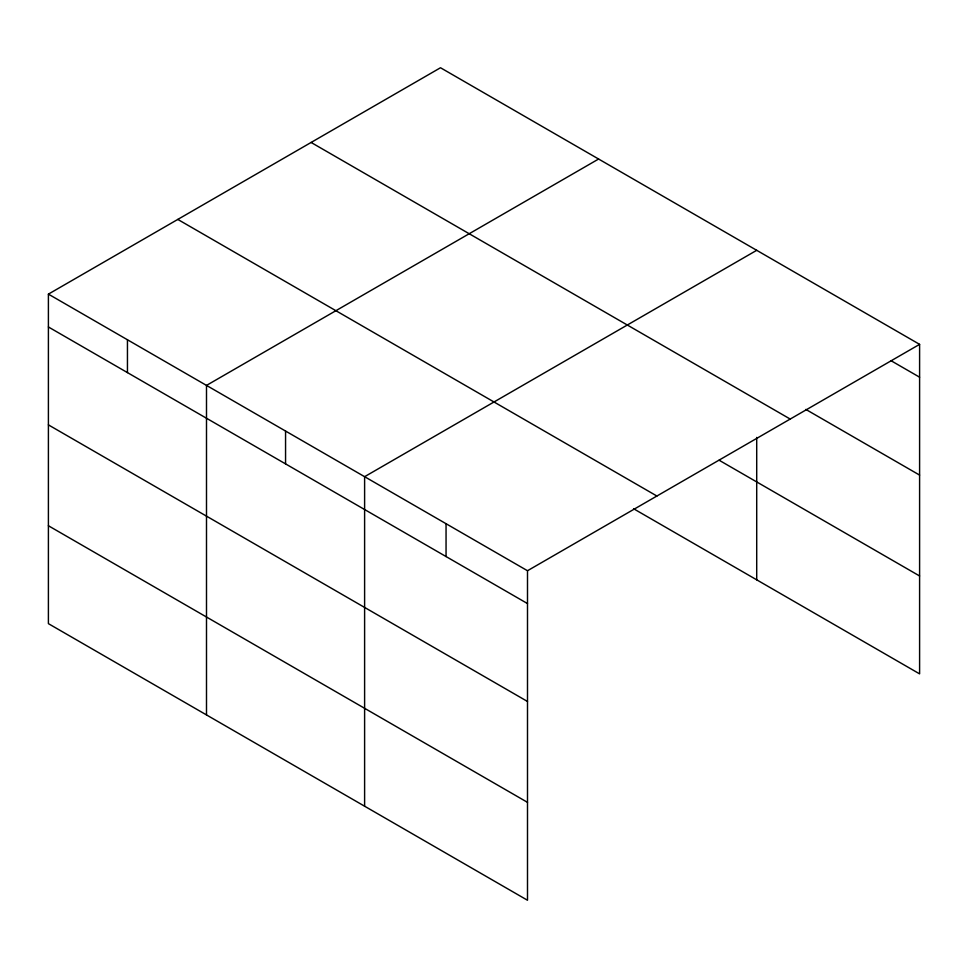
<?xml version="1.0" encoding="UTF-8"?>
<svg xmlns="http://www.w3.org/2000/svg" width="968" height="968" viewBox="0 0 968 968"><rect width="100%" height="100%" fill="white"/><g stroke="black" fill="none" stroke-linecap="round" stroke-linejoin="round"><path stroke-width="1.45" d="M48.4 294.127L527.5 570.733L527.5 900.252L48.4 623.646L48.4 294.127L440.5 67.748L919.6 344.354L919.6 673.873L633.592 508.744M598.599 159.03L206.499 385.409L206.499 714.928M756.71 250.313L364.609 476.692L364.609 806.199M527.5 570.733L919.6 344.354M891.153 360.774L919.6 377.193M805.836 409.416L919.6 475.094M311.103 142.453L790.203 419.059M719.127 460.224L919.6 575.972M177.797 219.421L656.897 496.027M48.4 326.966L527.5 603.572M48.4 424.867L527.5 701.473M48.4 525.745L527.5 802.351M756.71 437.415L756.71 579.832M446.054 523.712L446.054 556.539M285.56 431.05L285.56 463.878M127.449 339.768L127.449 372.607"/></g></svg>
